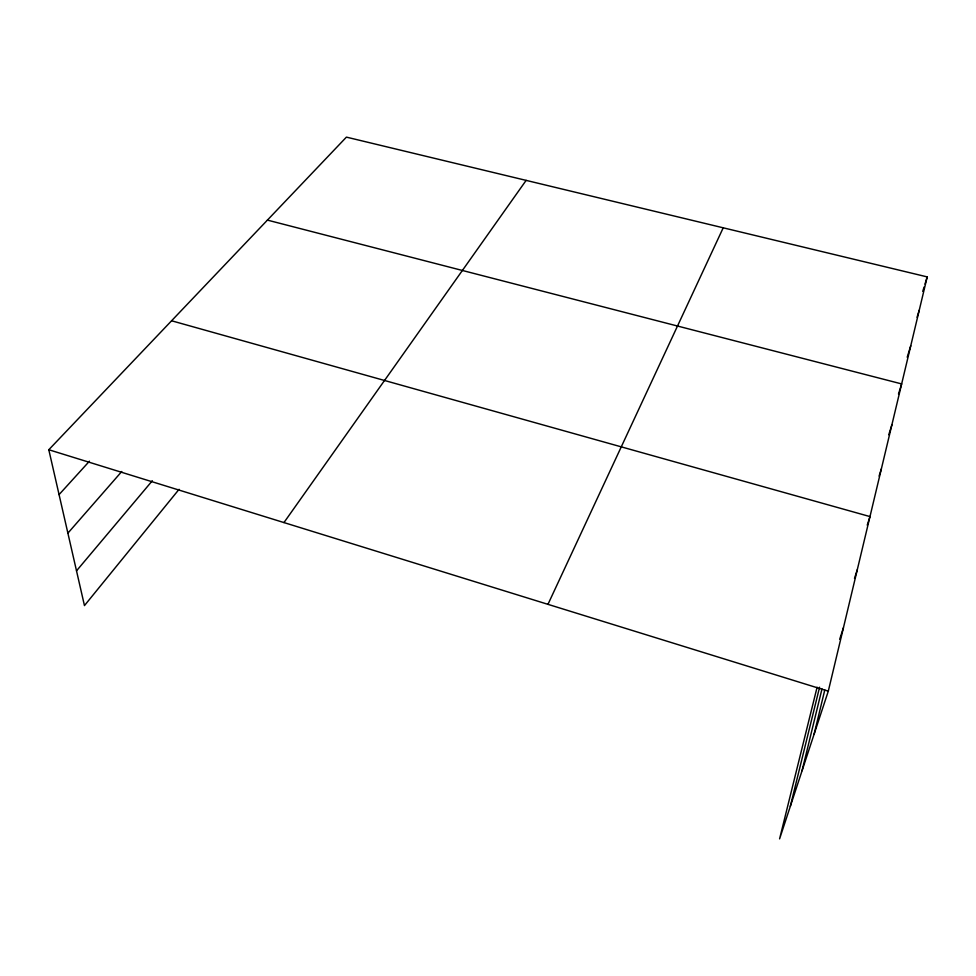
<?xml version="1.0" encoding="UTF-8"?>
<svg xmlns="http://www.w3.org/2000/svg" width="976" height="976" viewBox="0 0 976 976"><rect width="100%" height="100%" fill="white"/><g stroke="black" fill="none" stroke-linecap="round" stroke-linejoin="round"><path stroke-width="1.46" d="M817.107 687.202L779.592 838.872L828.295 691.167L927.2 276.903L346.419 137.128L48.8 449.741L84.461 605.584L179.072 489.305M814.13 734.123L824.781 689.983M802.052 770.735L821.999 688.873M790.328 806.298L819.584 687.214M922.747 291.36L924.089 287.017M924.98 284.126L927.2 276.903M917.062 317.261L919.246 310.197M907.204 357.228L910.754 345.797M898.493 394.036L901.653 383.922L267.424 220.112M888.77 434.747L891.869 424.877M879.095 476.068L881.34 468.968M867.237 525.161L869.97 516.585L171.581 320.775M854.5 578.402L857.27 569.789M839.689 639.256L843.435 627.751M547.975 604.339L723.216 227.811M283.955 522.575L526.137 180.377M76.518 570.826L152.329 480.741M67.893 533.152L121.756 471.506M59.072 494.612L89.45 461.184M48.8 449.741L828.295 691.167"/></g></svg>
